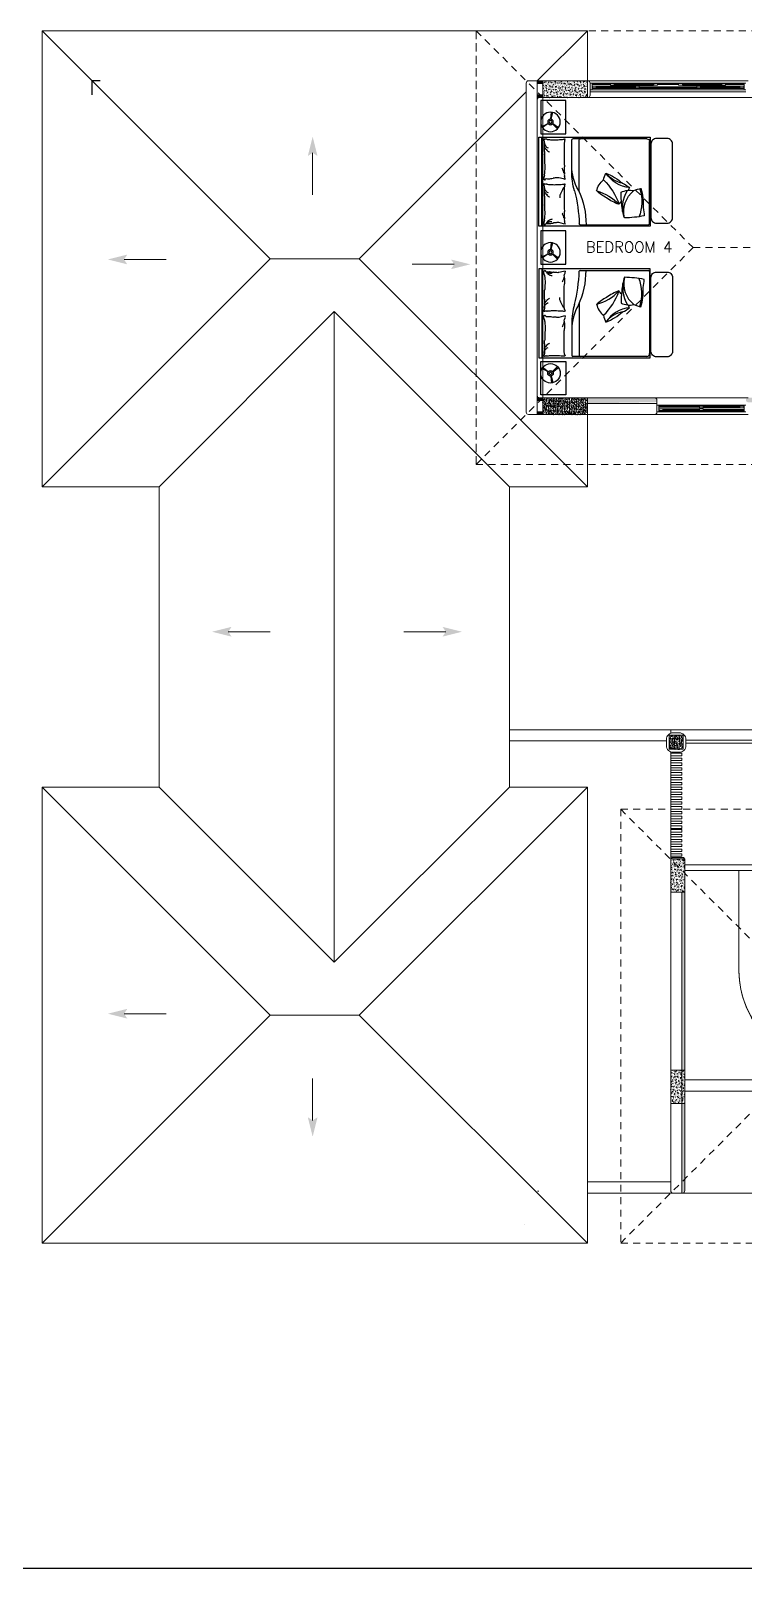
# Model space of a CAD drawing. Header units: metres. Extents: x -232 to 581, y 30 to 789.
# Drawn here: x 209.16 to 221.98, y 443.78 to 471.43 of the extents above; entities that cross this region are included whole.
import ezdxf

# ---------------------------------------------------------------- set-up
doc = ezdxf.new("R2010")
doc.units = ezdxf.units.M
doc.linetypes.add('CONTINU', pattern=[0])
doc.linetypes.add('HIDDEN2', pattern=[0.1875, 0.125, -0.0625])
for name, color, linetype in [('_electricos-Leyenda', 7, 'Continuous'), ('HATCH', 8, 'Continuous'), ('MOBILIARIOS', 252, 'Continuous')]:
    doc.layers.add(name, color=color, linetype=linetype)
for name, color, linetype, lineweight in [('A-DOOR', 35, 'Continuous', 5), ('A-WALL', 250, 'Continuous', 20), ('baños', 140, 'Continuous', 0), ('Columnas', 7, 'Continuous', 18), ('cristales', 131, 'Continuous', 0), ('muros bajitos', 252, 'Continuous', 5), ('PLF 01', 252, 'Continuous', 9), ('textos', 7, 'Continuous', 0)]:
    doc.layers.add(name, color=color, linetype=linetype, lineweight=lineweight)
doc.layers.add('PISO', color=7, linetype='Continuous', lineweight=5, true_color=0xe6e6e6)
doc.layers.add('Techos 1', color=7, linetype='HIDDEN2', lineweight=9, true_color=0x42391a)
doc.layers.add('RELLENO SECCION', color=8, linetype='Continuous', lineweight=0, transparency=0.4)
doc.styles.get("Standard").update_dxf_attribs({"font": 'arial.ttf'})
pattern_1 = [(50, (114.33107, 55.238796), (0.058299094, -0.005100507), [0.006096, -0.067056]), (355, (114.33107, 55.238796), (-0.011277895, 0.06113819), [0.0048768, -0.053644987]), (100.451445, (114.33593, 55.23837), (0.0470212, 0.05603768), [0.005180803, -0.056988878]), (46.1842, (114.33107, 55.25505), (0.086745293, -0.013453545), [0.009144, -0.100584]), (96.63556, (114.3383, 55.25393), (0.075969323, 0.07917636), [0.00777121, -0.085483395]), (351.18415, (114.33107, 55.25505), (0.07596932, 0.07917636), [0.00731519, -0.080467114]), (21, (114.3392, 55.25099), (0.048516605, -0.032724863), [0.006096, -0.067056]), (326, (114.3392, 55.25099), (0.01977665, 0.05894015), [0.0048768, -0.0536448]), (71.451445, (114.34324, 55.24826), (0.068293254, 0.026215286), [0.005180803, -0.05698878]), (37.5, (114.331071, 55.238796), (0.000988353, 0.0270576124), [0, -0.05299456, 0, -0.0544576, 0, -0.053848]), (7.5, (114.33107, 55.238796), (0.021382292, 0.032057784), [0, -0.03104896, 0, -0.05177536, 0, -0.0205232]), (327.5, (114.312946, 55.238796), (0.0433889905, -0.001833198), [0, -0.02032, 0, -0.0633984, 0, -0.0841248]), (317.5, (114.304818, 55.238796), (0.047401338, 0.008136477), [0, -0.026416, 0, -0.04210304, 0, -0.0597408])]
pattern_2 = [(45, (189.627001, -7.248908), (-0.0112253202, 0.0112253202), [])]

# ---------------------------------------------------------------- blocks, each defined once
blk = doc.blocks.new('za_arrw5')
at = {"lineweight": 13}
for points in [[(-1, 0.25), (0, 0), (-0.833, 0)], [(-1, -0.25), (0, 0), (-0.833, 0)]]:
    blk.add_solid(points, dxfattribs=at)
blk = doc.blocks.new('A$Ca0281d7f')
at = {"layer": 'MOBILIARIOS'}
for p, q in [((0.401, 1.6), (0.401, 0)), ((2.401, 1.6), (0.401, 1.6)), ((0.413, 0.046), (0.413, 1.522)), ((0.463, 1.572), (1.792, 1.572)), ((1.676, 0.611), (1.676, 1.552)), ((1.812, 0.98), (1.812, 1.552)), ((2.348, 0), (2.348, 1.6)), ((2.401, 0), (2.401, 1.6)), ((1.932, 0.843), (1.962, 0.85)), ((1.962, 0.85), (2.045, 0.871)), ((0.401, 0), (2.401, 0)), ((1.658, 0.026), (0.433, 0.026)), ((1.932, 0.037), (1.962, 0.044)), ((1.962, 0.044), (2.045, 0.065))]:
    blk.add_line(p, q, dxfattribs=at)
blk.add_lwpolyline([(0.1, 1.579), (0.288, 1.579, -0.414214), (0.388, 1.479), (0.388, 0.154, -0.414214), (0.288, 0.054), (0.1, 0.054, -0.414214), (0, 0.154), (0, 1.479, -0.414214)], format="xyb", close=True, dxfattribs=at)
for centre, radius, start, end in [((0.463, 1.522), 0.05, 90, 180), ((1.656, 1.552), 0.02, 0, 90), ((1.792, 1.552), 0.02, 0, 90), ((1.931, 1.564), 0.00132, 286.6978, 7.1204), ((1.847, 1.538), 0.0875, 7.1204, 16.2212), ((1.936, 1.583), 0.0193, 260.0016, 286.6978), ((1.866, 1.514), 0.0767, 16.2212, 27.2841), ((1.984, 1.546), 0.0453, 192.869, 207.2841), ((1.921, 1.244), 0.321, 80.0016, 86.4951), ((2.089, 1.534), 0.146, 183.574, 192.869), ((3.111, 1.507), 1.164, 180.2865, 183.574), ((7.667, 1.338), 5.719, 179.0296, 180.2865), ((1.251, -12.056), 13.636, 86.4951, 86.945), ((2.045, 0.19), 1.365, 86.945, 88.3669), ((2.158, 0.875), 0.679, 88.3669, 93.3687), ((2.299, 0.649), 0.913, 93.3687, 97.6809), ((2.297, 1.33), 0.0992, 108.4397, 126.1766), ((2.287, 1.367), 0.198, 97.6809, 102.1095), ((2.564, 1.122), 0.392, 136.1885, 141.6114), ((2.226, 1.807), 0.246, 278.1335, 282.1095), ((2.345, 1.366), 0.0992, 126.1766, 143.9136), ((2.289, 1.597), 0.0328, 248.579, 278.1335), ((2.35, 1.358), 0.0768, 141.6114, 152.7604), ((2.382, 1.419), 0.0992, 143.9136, 164.0648), ((2.508, 1.323), 0.234, 152.7604, 159.1397), ((2.3, 1.55), 0.0156, 68.579, 111.9904), ((0.807, 1.46), 1.494, 358.0921, 0.5757), ((1.43, 1.337), 0.873, 0.5757, 4.8018), ((1.483, 1.55), 0.821, 354.7408, 358.0921), ((2.401, 1.484), 0.0992, 164.0648, 184.2159), ((2.257, 1.55), 0.0539, 329.3487, 354.7408), ((2.31, 1.565), 0.00428, 111.9904, 191.8931), ((2.309, 1.571), 0.00232, 250.436, 11.8931), ((2.314, 1.573), 0.00342, 201.7883, 250.436), ((2.34, 1.548), 0.0289, 149.3487, 184.3025), ((2.338, 1.572), 0.0251, 184.3025, 201.7883), ((3.158, 1.015), 1.216, 175.3824, 177.3904), ((15.928, 0.997), 13.983, 178.7205, 179.5243), ((2.307, 1.157), 0.2, 113.0028, 118.3168), ((2.26, 1.303), 0.0493, 118.3168, 129.0349), ((2.399, 1.191), 0.225, 129.0349, 136.1885), ((-1.477, 1.251), 3.773, 356.7919, 0.0008), ((1.775, 1.345), 0.529, 349.8101, 353.9133), ((2.454, 1.282), 0.152, 169.8101, 177.4614), ((2.592, 1.333), 0.29, 177.4614, 184.8018), ((0.719, 1.259), 0.566, 275.3391, 327.6895), ((1.653, -0.116), 1.165, 113.0642, 130.3209), ((0.809, 1.252), 0.488, 280.6986, 322.6864), ((1.987, 0.051), 1.08, 133.6306, 161.4288), ((0.709, 0.707), 0.548, 13.2034, 27.0362), ((1.015, 0.557), 0.358, 12.4782, 50.4625), ((0.828, 1.119), 0.985, 331.4328, 358.1261), ((0.742, 0.967), 1.071, 342.1966, 0.7418), ((1.664, 0.888), 0.271, 350.5159, 355.9171), ((1.931, 0.843), 0.000917, 355.9171, 104.0449), ((1.715, 0.938), 0.23, 342.6136, 350.5159), ((0.54, 1.138), 1.405, 355.3824, 357.2509), ((1.714, 0.979), 0.23, 357.2509, 11.5586), ((2.06, 0.886), 0.12, 162.6136, 173.5659), ((2.089, 0.951), 0.146, 173.5659, 191.5586), ((1.25, 1.192), 0.739, 340.572, 342.8018), ((1.269, 1.246), 0.739, 338.3423, 340.572), ((1.289, 1.295), 0.739, 336.5156, 338.3423), ((1.307, 1.338), 0.739, 334.6889, 336.5156), ((2.048, 0.938), 0.0677, 267.3351, 284.0452), ((2.156, 1.525), 0.659, 261.9949, 267.3351), ((2.193, 1.177), 0.317, 257.8016, 261.9949), ((2, -0.006), 0.882, 77.8016, 80.3156), ((2.186, 0.652), 0.204, 80.3156, 90), ((2.274, 0.364), 0.492, 90, 96.2324), ((2.258, 0.825), 0.0342, 4.4002, 63.4195), ((1.613, 0.95), 0.683, 0, 7.5469), ((2.305, 0.825), 0.0131, 63.4195, 168.7276), ((2.063, 0.885), 0.242, 7.5469, 15.744), ((2.605, 0.961), 0.305, 188.4372, 195.744), ((2.472, 0.878), 0.161, 180, 188.4372), ((2.402, 0.837), 0.0904, 168.7276, 180), ((1.692, 0.373), 1.165, 164.6278, 181.8845), ((1.239, 0.439), 0.689, 160.2936, 203.6414), ((0.46, 0.144), 0.548, 64.767, 78.5998), ((0.769, 0.29), 0.358, 64.0418, 102.0262), ((0.4, 0.264), 0.477, 346.1849, 52.0017), ((1.213, 0.109), 0.734, 115.259, 126.9351), ((2.713, 1.725), 2.198, 207.9248, 209.3793), ((0.286, 0.34), 0.608, 341.81, 30.1351), ((-0.062, 0.567), 0.988, 350.0607, 2.6202), ((1.594, -0.205), 0.87, 105.336, 136.4193), ((0.715, 1.379), 0.988, 298.4971, 311.0566), ((2.945, 0.044), 1.39, 154.2427, 180.7342), ((4.77, -0.088), 3.096, 166.4201, 177.6238), ((1.931, 0.758), 0.00132, 286.6978, 7.1204), ((1.847, 0.732), 0.0875, 7.1204, 16.2212), ((1.936, 0.777), 0.0193, 260.0016, 286.6978), ((1.866, 0.708), 0.0767, 16.2212, 27.2841), ((1.984, 0.74), 0.0453, 192.869, 207.2841), ((1.921, 0.438), 0.321, 80.0016, 86.4951), ((2.089, 0.728), 0.146, 183.574, 192.869), ((2.562, 1.097), 0.729, 212.135, 215.8263), ((3.111, 0.701), 1.164, 180.2865, 183.574), ((7.667, 0.532), 5.719, 179.0296, 180.2865), ((2.251, 0.81), 0.313, 206.4985, 212.135), ((1.251, -12.862), 13.636, 86.4951, 86.945), ((3.292, 1.234), 1.432, 204.3265, 206.4985), ((2.484, 0.774), 0.507, 200.6743, 204.3265), ((2.08, 0.569), 0.058, 184.0828, 200.6743), ((2.045, -0.616), 1.365, 86.945, 88.3669), ((2.158, 0.069), 0.679, 88.3669, 93.3687), ((2.299, -0.157), 0.913, 93.3687, 97.6809), ((2.399, 0.384), 0.225, 129.0349, 136.1885), ((2.297, 0.524), 0.0992, 108.4397, 126.1766), ((2.287, 0.561), 0.198, 97.6809, 102.1095), ((2.564, 0.316), 0.392, 136.1885, 141.6114), ((2.226, 1.001), 0.246, 278.1335, 282.1095), ((2.345, 0.56), 0.0992, 126.1766, 143.9136), ((2.289, 0.791), 0.0328, 248.579, 278.1335), ((2.35, 0.552), 0.0768, 141.6114, 152.7604), ((2.382, 0.613), 0.0992, 143.9136, 164.0648), ((2.508, 0.517), 0.234, 152.7604, 159.1397), ((2.3, 0.744), 0.0156, 68.579, 111.9904), ((0.807, 0.654), 1.494, 358.0921, 0.5757), ((1.43, 0.531), 0.873, 0.5757, 4.8018), ((1.483, 0.744), 0.821, 354.7408, 358.0921), ((2.401, 0.678), 0.0992, 164.0648, 184.2159), ((2.257, 0.744), 0.0539, 329.3487, 354.7408), ((2.31, 0.759), 0.00428, 111.9904, 191.8931), ((2.309, 0.765), 0.00232, 250.436, 11.8931), ((2.314, 0.767), 0.00342, 201.7883, 250.436), ((2.34, 0.742), 0.0289, 149.3487, 184.3025), ((2.338, 0.766), 0.0251, 184.3025, 201.7883), ((1.242, 0.167), 0.734, 166.8226, 178.4988), ((0.124, 0.42), 0.787, 339.9163, 358.2487), ((2.713, 1.725), 2.198, 215.2966, 217.2418), ((0.716, 1.142), 0.787, 288.3527, 306.6851), ((3.158, 0.209), 1.216, 175.3824, 177.3904), ((15.928, 0.191), 13.983, 178.7205, 179.5243), ((2.297, 0.532), 0.272, 176.4448, 184.0828), ((2.307, 0.351), 0.2, 113.0028, 118.3168), ((2.26, 0.497), 0.0493, 118.3168, 129.0349), ((1.247, 0.345), 1.049, 353.9133, 0), ((1.775, 0.439), 0.529, 349.8101, 353.9133), ((7.623, 0.343), 5.322, 178.2786, 179.5731), ((2.592, 0.527), 0.29, 177.4614, 184.8018), ((0.433, 0.046), 0.02, 180, 270), ((0.91, 2.347), 2.198, 259.4884, 268.8054), ((1.658, 0.046), 0.02, 270, 345.3738), ((1.664, 0.082), 0.271, 350.5159, 355.9171), ((1.931, 0.037), 0.000917, 355.9171, 104.0449), ((1.715, 0.132), 0.23, 342.6136, 350.5159), ((0.54, 0.332), 1.405, 355.3824, 357.2509), ((1.714, 0.173), 0.23, 357.2509, 11.5586), ((2.06, 0.08), 0.12, 162.6136, 173.5659), ((2.089, 0.145), 0.146, 173.5659, 191.5586), ((1.25, 0.386), 0.739, 340.572, 342.8018), ((1.269, 0.44), 0.739, 338.3423, 340.572), ((1.289, 0.489), 0.739, 336.5156, 338.3423), ((1.307, 0.532), 0.739, 334.6889, 336.5156), ((2.048, 0.132), 0.0677, 267.3351, 284.0452), ((2.156, 0.719), 0.659, 261.9949, 267.3351), ((2.193, 0.371), 0.317, 257.8016, 261.9949), ((2, -0.812), 0.882, 77.8016, 80.3156), ((2.203, 0.259), 0.14, 253.485, 264.3689), ((2.172, 0.169), 0.0915, 270, 284.6851), ((2.186, -0.154), 0.204, 80.3156, 90), ((2.253, 0.244), 0.14, 242.6012, 253.485), ((2.214, 0.134), 0.0562, 251.2201, 270), ((2.313, 0.209), 0.14, 224.9024, 242.6012), ((2.29, 0.269), 0.206, 248.1851, 251.2201), ((2.274, -0.442), 0.492, 90, 96.2324), ((2.289, 0.211), 0.151, 244.6449, 248.1851), ((2.267, 0.11), 0.0526, 228.5571, 244.6449), ((2.317, 0.115), 0.0899, 216.2641, 228.5571), ((2.373, 0.148), 0.14, 207.2036, 224.9024), ((2.258, 0.019), 0.0342, 4.4002, 63.4195), ((1.613, 0.144), 0.683, 0, 7.5469), ((2.305, 0.019), 0.0131, 63.4195, 168.7276), ((2.063, 0.078), 0.242, 7.5469, 15.744), ((2.605, 0.155), 0.305, 188.4372, 195.744), ((2.472, 0.072), 0.161, 180, 188.4372), ((2.402, 0.031), 0.0904, 168.7276, 180)]:
    blk.add_arc(centre, radius, start, end, dxfattribs=at)
blk = doc.blocks.new('A$C8346a57b')
at = {"layer": 'MOBILIARIOS'}
for p, q in [((0.264, 0.26), (0.234, 0.382)), ((0.27, 0.262), (0.255, 0.386)), ((0.236, 0.183), (0.134, 0.11)), ((0.241, 0.177), (0.153, 0.088)), ((0.317, 0.183), (0.419, 0.11)), ((0.32, 0.187), (0.428, 0.125))]:
    blk.add_line(p, q, dxfattribs=at)
blk.add_lwpolyline([(0, 0.598), (0.45, 0.598), (0.45, 0), (0, 0)], close=True, dxfattribs=at)
for radius in [0.175, 0.05, 0.025]:
    blk.add_circle((0.276, 0.212), radius, dxfattribs=at)
blk = doc.blocks.new('A$C89702949')
at = {"layer": 'HATCH'}
h = blk.add_hatch(dxfattribs=at)
h.set_pattern_fill('AR-CONC', color=256, scale=0.00032)
h.set_pattern_definition(pattern_1)
h.paths.add_polyline_path([(0, 19.989), (0, 19.689), (0.8, 19.689), (0.8, 19.989)])
h = blk.add_hatch(dxfattribs=at)
h.set_pattern_fill('AR-CONC', color=256, scale=0.00032)
h.set_pattern_definition(pattern_1)
h.paths.add_polyline_path([(6.162, 19.989), (6.162, 19.689), (6.762, 19.689), (6.762, 19.989)])
h = blk.add_hatch(dxfattribs=at)
h.set_pattern_fill('AR-CONC', color=256, scale=0.00032)
h.set_pattern_definition(pattern_1)
h.paths.add_polyline_path([(15.3, 19.989), (15.3, 19.689), (16.1, 19.689), (16.1, 19.989)])
h = blk.add_hatch(dxfattribs=at)
h.set_pattern_fill('AR-CONC', color=256, scale=0.00032)
h.set_pattern_definition(pattern_1)
h.paths.add_polyline_path([(19.75, 19.989), (19.75, 19.739), (20.7, 19.739), (20.95, 19.739), (20.95, 19.989)])
h = blk.add_hatch(dxfattribs=at)
h.set_pattern_fill('AR-CONC', color=256, scale=0.00032)
h.set_pattern_definition(pattern_1)
h.paths.add_polyline_path([(25.5, 19.637), (25.85, 19.637), (25.85, 19.987), (25.5, 19.987)])
h = blk.add_hatch(dxfattribs=at)
h.set_pattern_fill('AR-CONC', color=256, scale=0.00032)
h.set_pattern_definition(pattern_1)
h.paths.add_polyline_path([(20.95, 13.59), (20.65, 13.59), (20.65, 14.594), (20.95, 14.594)])
h = blk.add_hatch(dxfattribs=at)
h.set_pattern_fill('AR-CONC', color=256, scale=0.00032)
h.set_pattern_definition(pattern_1)
h.paths.add_polyline_path([(0, 14.289), (0, 13.989), (0.8, 13.989), (0.8, 14.289)])
h = blk.add_hatch(dxfattribs=at)
h.set_pattern_fill('AR-CONC', color=256, scale=0.00032)
h.set_pattern_definition(pattern_1)
h.paths.add_polyline_path([(4.101, 14.239), (4.101, 13.989), (4.701, 13.989), (4.701, 14.239)])
h = blk.add_hatch(dxfattribs=at)
h.set_pattern_fill('AR-CONC', color=256, scale=0.00032)
h.set_pattern_definition(pattern_1)
h.paths.add_polyline_path([(7.875, 13.989), (8.125, 13.989), (8.125, 14.239), (7.875, 14.239)])
h = blk.add_hatch(dxfattribs=at)
h.set_pattern_fill('AR-CONC', color=256, scale=0.00032)
h.set_pattern_definition(pattern_1)
h.paths.add_polyline_path([(11.075, 13.989), (11.325, 13.989), (11.325, 14.239), (11.075, 14.239)])
h = blk.add_hatch(dxfattribs=at)
h.set_pattern_fill('AR-CONC', color=256, scale=0.00032)
h.set_pattern_definition(pattern_1)
h.paths.add_polyline_path([(14.65, 13.235), (14.4, 13.235), (14.4, 14.239), (15.55, 14.239), (15.55, 13.989), (14.65, 13.989)])
h = blk.add_hatch(dxfattribs=at)
h.set_pattern_fill('AR-CONC', color=256, scale=0.00032)
h.set_pattern_definition(pattern_1)
h.paths.add_polyline_path([(25.5, 13.895), (25.85, 13.895), (25.85, 14.245), (25.5, 14.245)])
h = blk.add_hatch(dxfattribs=at)
h.set_pattern_fill('AR-CONC', color=256, scale=0.00032)
h.set_pattern_definition(pattern_1)
h.paths.add_polyline_path([(11.075, 11.779), (11.325, 11.779), (11.325, 12.029), (11.075, 12.029)])
h = blk.add_hatch(dxfattribs=at)
h.set_pattern_fill('AR-CONC', color=256, scale=0.00032)
h.set_pattern_definition(pattern_1)
h.paths.add_polyline_path([(2.272, 7.97), (2.522, 7.97), (2.522, 8.22), (2.272, 8.22)])
h = blk.add_hatch(dxfattribs=at)
h.set_pattern_fill('AR-CONC', color=256, scale=0.00032)
h.set_pattern_definition(pattern_1)
h.paths.add_polyline_path([(7.875, 7.97), (8.125, 7.97), (8.125, 8.22), (7.875, 8.22)])
h = blk.add_hatch(dxfattribs=at)
h.set_pattern_fill('AR-CONC', color=256, scale=0.00032)
h.set_pattern_definition(pattern_1)
h.paths.add_polyline_path([(11.075, 7.979), (11.325, 7.979), (11.325, 8.229), (11.075, 8.229)])
h = blk.add_hatch(dxfattribs=at)
h.set_pattern_fill('AR-CONC', color=256, scale=0.00032)
h.set_pattern_definition(pattern_1)
h.paths.add_polyline_path([(14.65, 6.655), (14.4, 6.655), (14.4, 5.75), (15.55, 5.75), (15.55, 6), (14.65, 6)])
h = blk.add_hatch(dxfattribs=at)
h.set_pattern_fill('AR-CONC', color=256, scale=0.00032)
h.set_pattern_definition(pattern_1)
h.paths.add_polyline_path([(20.95, 5.425), (20.65, 5.425), (20.65, 6.625), (20.95, 6.625)])
h = blk.add_hatch(dxfattribs=at)
h.set_pattern_fill('AR-CONC', color=256, scale=0.00032)
h.set_pattern_definition(pattern_1)
h.paths.add_polyline_path([(25.5, 5.74), (25.85, 5.74), (25.85, 6.09), (25.5, 6.09)])
h = blk.add_hatch(dxfattribs=at)
h.set_pattern_fill('AR-CONC', color=256, scale=0.00032)
h.set_pattern_definition(pattern_1)
h.paths.add_polyline_path([(2.3, 5.4), (2.55, 5.4), (2.55, 6), (2.3, 6)])
h = blk.add_hatch(dxfattribs=at)
h.set_pattern_fill('AR-CONC', color=256, scale=0.00032)
h.set_pattern_definition(pattern_1)
h.paths.add_polyline_path([(7.9, 6), (7.9, 5.7), (8.7, 5.7), (8.7, 6)])
h = blk.add_hatch(dxfattribs=at)
h.set_pattern_fill('AR-CONC', color=256, scale=0.00032)
h.set_pattern_definition(pattern_1)
h.paths.add_polyline_path([(2.3, 1.6), (2.55, 1.6), (2.55, 2.2), (2.3, 2.2)])
h = blk.add_hatch(dxfattribs=at)
h.set_pattern_fill('AR-CONC', color=256, scale=0.00032)
h.set_pattern_definition(pattern_1)
h.paths.add_polyline_path([(8.397, 0.3), (8.1, 0.3), (7.9, 0.3), (7.9, 0), (8.397, 0), (8.397, 0.196), (8.397, 0.196)])
h = blk.add_hatch(dxfattribs=at)
h.set_pattern_fill('AR-CONC', color=256, scale=0.00032)
h.set_pattern_definition(pattern_1)
h.paths.add_polyline_path([(15.3, 0.3), (15.3, 0), (16.1, 0), (16.1, 0.3)])
h = blk.add_hatch(dxfattribs=at)
h.set_pattern_fill('AR-CONC', color=256, scale=0.00032)
h.set_pattern_definition(pattern_1)
h.paths.add_polyline_path([(25.5, 0.002), (25.85, 0.002), (25.85, 0.352), (25.5, 0.352)])
h = blk.add_hatch(dxfattribs=at)
h.set_pattern_fill('AR-CONC', color=256, scale=0.00032)
h.set_pattern_definition(pattern_1)
h.paths.add_polyline_path([(10.198, 0.25), (10.198, 0), (10.798, 0), (10.798, 0.25)])
h = blk.add_hatch(dxfattribs=at)
h.set_pattern_fill('AR-CONC', color=256, scale=0.00032)
h.set_pattern_definition(pattern_1)
h.paths.add_polyline_path([(19.95, 0), (19.95, 0.25), (20.7, 0.25), (20.7, 0.25), (20.95, 0.25), (20.95, 0)])
at = {"layer": 'Columnas'}
for points in [[(0, 19.989), (0, 19.689), (0.8, 19.689), (0.8, 19.989)], [(6.162, 19.989), (6.162, 19.689), (6.762, 19.689), (6.762, 19.989)], [(15.3, 19.989), (15.3, 19.689), (16.1, 19.689), (16.1, 19.989)], [(19.75, 19.989), (20.95, 19.989), (20.95, 19.739), (20.7, 19.739), (20.7, 19.739), (19.75, 19.739)], [(25.5, 19.637), (25.85, 19.637), (25.85, 19.987), (25.5, 19.987)], [(20.95, 13.59), (20.65, 13.59), (20.65, 14.594), (20.95, 14.594)], [(0, 14.289), (0, 13.989), (0.8, 13.989), (0.8, 14.289)], [(4.101, 14.239), (4.101, 13.989), (4.701, 13.989), (4.701, 14.239)], [(7.875, 13.989), (8.125, 13.989), (8.125, 14.239), (7.875, 14.239)], [(11.075, 13.989), (11.325, 13.989), (11.325, 14.239), (11.075, 14.239)], [(14.4, 14.239), (15.55, 14.239), (15.55, 13.989), (14.4, 13.989)], [(25.5, 13.895), (25.85, 13.895), (25.85, 14.245), (25.5, 14.245)], [(11.075, 11.779), (11.325, 11.779), (11.325, 12.029), (11.075, 12.029)], [(2.272, 7.97), (2.522, 7.97), (2.522, 8.22), (2.272, 8.22)], [(7.875, 7.97), (8.125, 7.97), (8.125, 8.22), (7.875, 8.22)], [(11.075, 7.979), (11.325, 7.979), (11.325, 8.229), (11.075, 8.229)], [(20.95, 5.425), (20.65, 5.425), (20.65, 6.625), (20.95, 6.625)], [(25.5, 5.74), (25.85, 5.74), (25.85, 6.09), (25.5, 6.09)], [(2.3, 5.4), (2.55, 5.4), (2.55, 6), (2.3, 6)], [(7.9, 6), (7.9, 5.7), (8.7, 5.7), (8.7, 6)], [(2.3, 1.6), (2.55, 1.6), (2.55, 2.2), (2.3, 2.2)], [(15.3, 0.3), (15.3, 0), (16.1, 0), (16.1, 0.3)], [(25.5, 0.002), (25.85, 0.002), (25.85, 0.352), (25.5, 0.352)], [(10.198, 0.25), (10.198, 0), (10.798, 0), (10.798, 0.25)]]:
    blk.add_lwpolyline(points, close=True, dxfattribs=at)
for points in [[(14.65, 13.235), (14.4, 13.235), (14.4, 14.239), (15.55, 14.239), (15.55, 13.989), (14.65, 13.989), (14.65, 13.235)], [(14.65, 6.655), (14.4, 6.655), (14.4, 5.75), (15.55, 5.75), (15.55, 6), (14.65, 6), (14.65, 6.655)], [(8.398, 0), (7.9, 0), (7.9, 0.3), (8.1, 0.3), (8.1, 0.3), (8.397, 0.3), (8.398, 0)], [(19.95, 0), (20.95, 0), (20.95, 0.25), (20.7, 0.25), (20.7, 0.25), (19.95, 0.25), (19.95, 0)]]:
    blk.add_lwpolyline(points, dxfattribs=at)
blk = doc.blocks.new('20.03.2026 LN 09 SEGUNDO NIVEL ARQ')
at = {"layer": 'PLF 01'}
h = blk.add_hatch(dxfattribs=at)
h.set_pattern_fill('LINE', color=5, scale=0.005, angle=45)
h.set_pattern_definition(pattern_2)
h.paths.add_polyline_path([(75.296, -42.499), (75.196, -42.499), (75.196, -42.549), (75.296, -42.549)])
h = blk.add_hatch(dxfattribs=at)
h.set_pattern_fill('LINE', color=5, scale=0.005, angle=45)
h.set_pattern_definition(pattern_2)
edge = h.paths.add_edge_path()
edge.add_line((75.296, -42.749), (75.196, -42.749))
edge.add_line((75.196, -42.749), (75.196, -42.739))
edge.add_line((75.196, -42.739), (75.196, -42.839))
edge.add_arc((75.236, -42.839), 0.04, 90, 180, ccw=False)
edge.add_line((75.236, -42.799), (75.296, -42.799))
edge.add_line((75.296, -42.799), (75.296, -42.749))
h = blk.add_hatch(dxfattribs=at)
h.set_pattern_fill('LINE', color=5, scale=0.005, angle=45)
h.set_pattern_definition(pattern_2)
edge = h.paths.add_edge_path()
edge.add_line((75.296, -48.249), (75.196, -48.249))
edge.add_line((75.196, -48.249), (75.196, -48.259))
edge.add_line((75.196, -48.259), (75.196, -48.159))
edge.add_arc((75.236, -48.159), 0.04, 180, 270)
edge.add_line((75.236, -48.199), (75.296, -48.199))
edge.add_line((75.296, -48.199), (75.296, -48.249))
h = blk.add_hatch(dxfattribs=at)
h.set_pattern_fill('LINE', color=5, scale=0.005, angle=45)
h.set_pattern_definition(pattern_2)
h.paths.add_polyline_path([(75.296, -48.449), (75.196, -48.449), (75.196, -48.499), (75.296, -48.499)])
at = {"layer": 'RELLENO SECCION'}
h = blk.add_hatch(color=5, dxfattribs=at)
h.dxf.hatch_style = 1
h.paths.add_polyline_path([(76.096, -48.199), (76.096, -48.299), (77.306, -48.279, 1.000007), (77.306, -48.199)])
h.paths.add_polyline_path([(78.986, -48.199, 1), (78.986, -48.279), (79.396, -48.299), (79.396, -48.158, -0.416876), (79.356, -48.199)])
h = blk.add_hatch(color=5, dxfattribs=at)
h.dxf.hatch_style = 1
h.paths.add_polyline_path([(77.846, -57.088), (77.796, -57.088), (77.796, -60.288), (77.846, -60.288)])
h.paths.add_polyline_path([(77.846, -60.888), (77.796, -60.888), (77.796, -62.299), (77.846, -62.249)])
edge = h.paths.add_edge_path()
edge.add_line((77.846, -62.249), (77.828, -62.266))
edge.add_line((77.828, -62.266), (77.796, -62.299))
edge.add_line((77.796, -62.299), (77.796, -62.499))
edge.add_line((77.796, -62.499), (77.806, -62.499))
edge.add_arc((77.806, -62.459), 0.04, 270, 360)
edge.add_line((77.846, -62.459), (77.846, -62.249))
at = {"color": 5}
blk.add_line((74.972, -63.069), (74.972, -63.069), dxfattribs=at)
at = {"layer": 'A-DOOR', "color": 5}
for p, q in [((76.106, -42.499), (78.986, -42.499)), ((76.146, -42.539), (76.18, -42.539)), ((76.146, -42.659), (76.146, -42.539)), ((76.18, -42.539), (76.18, -42.659)), ((76.18, -42.539), (78.912, -42.539)), ((76.18, -42.545), (78.912, -42.545)), ((76.512, -42.562), (76.18, -42.562)), ((76.512, -42.568), (76.18, -42.568)), ((76.512, -42.551), (76.513, -42.55)), ((76.512, -42.578), (76.512, -42.551)), ((76.513, -42.55), (76.594, -42.55)), ((76.597, -42.561), (76.58, -42.561)), ((76.58, -42.561), (76.58, -42.578)), ((76.58, -42.564), (76.585, -42.564)), ((76.58, -42.564), (76.585, -42.564)), ((76.585, -42.562), (76.591, -42.566)), ((76.585, -42.566), (76.591, -42.562)), ((76.594, -42.55), (76.596, -42.551)), ((77.274, -42.55), (76.594, -42.55)), ((76.596, -42.551), (76.598, -42.559)), ((76.598, -42.56), (76.597, -42.561)), ((76.598, -42.559), (76.598, -42.56)), ((77.272, -42.551), (77.27, -42.559)), ((77.27, -42.559), (77.27, -42.56)), ((77.27, -42.56), (77.27, -42.561)), ((77.27, -42.561), (77.288, -42.561)), ((77.274, -42.55), (77.272, -42.551)), ((77.354, -42.55), (77.274, -42.55)), ((77.283, -42.562), (77.277, -42.566)), ((77.283, -42.566), (77.277, -42.562)), ((77.288, -42.564), (77.283, -42.564)), ((77.288, -42.564), (77.283, -42.564)), ((77.288, -42.561), (77.288, -42.578)), ((77.356, -42.551), (77.354, -42.55)), ((77.356, -42.578), (77.356, -42.551)), ((77.356, -42.562), (77.736, -42.562)), ((77.356, -42.568), (77.736, -42.568)), ((77.736, -42.551), (77.737, -42.55)), ((77.736, -42.578), (77.736, -42.551)), ((77.737, -42.55), (77.818, -42.55)), ((77.821, -42.561), (77.804, -42.561)), ((77.804, -42.561), (77.804, -42.578)), ((77.804, -42.564), (77.809, -42.564)), ((77.804, -42.564), (77.809, -42.564)), ((77.809, -42.562), (77.815, -42.566)), ((77.809, -42.566), (77.815, -42.562)), ((77.818, -42.55), (77.82, -42.551)), ((77.818, -42.55), (78.498, -42.55)), ((77.82, -42.551), (77.822, -42.559)), ((77.822, -42.56), (77.821, -42.561)), ((77.822, -42.559), (77.822, -42.56)), ((78.496, -42.551), (78.494, -42.559)), ((78.494, -42.559), (78.494, -42.56)), ((78.494, -42.56), (78.494, -42.561)), ((78.494, -42.561), (78.512, -42.561)), ((78.498, -42.55), (78.496, -42.551)), ((78.578, -42.55), (78.498, -42.55)), ((78.507, -42.562), (78.501, -42.566)), ((78.507, -42.566), (78.501, -42.562)), ((78.512, -42.564), (78.507, -42.564)), ((78.512, -42.564), (78.507, -42.564)), ((78.512, -42.561), (78.512, -42.578)), ((78.58, -42.551), (78.578, -42.55)), ((78.58, -42.578), (78.58, -42.551)), ((78.58, -42.562), (78.912, -42.562)), ((78.58, -42.568), (78.912, -42.568)), ((78.912, -42.539), (78.946, -42.539)), ((78.912, -42.539), (78.912, -42.659)), ((76.146, -42.659), (76.18, -42.659)), ((76.146, -42.699), (78.946, -42.699)), ((76.18, -42.633), (78.912, -42.633)), ((76.18, -42.639), (78.912, -42.639)), ((76.18, -42.659), (78.912, -42.659)), ((76.187, -42.598), (76.186, -42.599)), ((76.186, -42.599), (76.186, -42.626)), ((76.186, -42.626), (76.187, -42.628)), ((76.252, -42.598), (76.187, -42.598)), ((76.187, -42.628), (76.268, -42.628)), ((76.254, -42.599), (76.252, -42.598)), ((76.254, -42.617), (76.254, -42.599)), ((76.254, -42.614), (76.259, -42.614)), ((76.254, -42.614), (76.259, -42.614)), ((76.271, -42.617), (76.254, -42.617)), ((76.259, -42.616), (76.265, -42.612)), ((76.259, -42.612), (76.265, -42.616)), ((76.949, -42.597), (76.267, -42.597)), ((76.268, -42.628), (76.27, -42.626)), ((76.268, -42.628), (76.948, -42.628)), ((76.27, -42.626), (76.272, -42.618)), ((76.272, -42.617), (76.271, -42.617)), ((76.272, -42.618), (76.272, -42.617)), ((76.513, -42.58), (76.512, -42.578)), ((76.578, -42.58), (76.513, -42.58)), ((76.58, -42.578), (76.578, -42.58)), ((76.593, -42.581), (77.275, -42.581)), ((76.944, -42.618), (76.944, -42.617)), ((76.944, -42.617), (76.944, -42.617)), ((76.944, -42.617), (76.962, -42.617)), ((76.946, -42.626), (76.944, -42.618)), ((76.948, -42.628), (76.946, -42.626)), ((77.028, -42.628), (76.948, -42.628)), ((76.957, -42.616), (76.951, -42.612)), ((76.957, -42.612), (76.951, -42.616)), ((76.962, -42.614), (76.957, -42.614)), ((76.962, -42.614), (76.957, -42.614)), ((76.962, -42.599), (76.963, -42.598)), ((76.962, -42.617), (76.962, -42.599)), ((76.963, -42.598), (77.028, -42.598)), ((77.03, -42.599), (77.028, -42.598)), ((77.03, -42.626), (77.028, -42.628)), ((77.03, -42.599), (77.03, -42.626)), ((78.062, -42.61), (77.03, -42.61)), ((78.062, -42.616), (77.03, -42.616)), ((77.288, -42.578), (77.289, -42.58)), ((77.289, -42.58), (77.354, -42.58)), ((77.354, -42.58), (77.356, -42.578)), ((77.737, -42.58), (77.736, -42.578)), ((77.802, -42.58), (77.737, -42.58)), ((77.804, -42.578), (77.802, -42.58)), ((78.499, -42.581), (77.817, -42.581)), ((78.062, -42.599), (78.063, -42.598)), ((78.062, -42.599), (78.062, -42.626)), ((78.062, -42.626), (78.063, -42.628)), ((78.128, -42.598), (78.063, -42.598)), ((78.063, -42.628), (78.144, -42.628)), ((78.13, -42.599), (78.128, -42.598)), ((78.13, -42.617), (78.13, -42.599)), ((78.13, -42.614), (78.135, -42.614)), ((78.13, -42.614), (78.135, -42.614)), ((78.147, -42.617), (78.13, -42.617)), ((78.135, -42.616), (78.141, -42.612)), ((78.135, -42.612), (78.141, -42.616)), ((78.143, -42.597), (78.825, -42.597)), ((78.144, -42.628), (78.146, -42.626)), ((78.824, -42.628), (78.144, -42.628)), ((78.146, -42.626), (78.148, -42.618)), ((78.148, -42.617), (78.147, -42.617)), ((78.148, -42.618), (78.148, -42.617)), ((78.512, -42.578), (78.513, -42.58)), ((78.513, -42.58), (78.578, -42.58)), ((78.578, -42.58), (78.58, -42.578)), ((78.82, -42.618), (78.82, -42.617)), ((78.82, -42.617), (78.82, -42.617)), ((78.82, -42.617), (78.838, -42.617)), ((78.822, -42.626), (78.82, -42.618)), ((78.824, -42.628), (78.822, -42.626)), ((78.904, -42.628), (78.824, -42.628)), ((78.833, -42.616), (78.827, -42.612)), ((78.833, -42.612), (78.827, -42.616)), ((78.838, -42.614), (78.833, -42.614)), ((78.838, -42.614), (78.833, -42.614)), ((78.838, -42.599), (78.839, -42.598)), ((78.838, -42.617), (78.838, -42.599)), ((78.839, -42.598), (78.904, -42.598)), ((78.904, -42.598), (78.906, -42.599)), ((78.906, -42.626), (78.904, -42.628)), ((78.906, -42.599), (78.906, -42.626)), ((78.912, -42.659), (78.946, -42.659)), ((77.346, -48.459), (77.346, -48.334)), ((77.38, -48.334), (77.346, -48.334)), ((77.38, -48.334), (77.38, -48.454)), ((77.38, -48.334), (78.912, -48.334)), ((77.38, -48.346), (78.912, -48.346)), ((78.112, -48.363), (77.38, -48.363)), ((78.112, -48.369), (77.38, -48.369)), ((78.112, -48.353), (78.113, -48.351)), ((78.112, -48.38), (78.112, -48.353)), ((78.113, -48.381), (78.112, -48.38)), ((78.113, -48.351), (78.194, -48.351)), ((78.178, -48.381), (78.113, -48.381)), ((78.18, -48.38), (78.178, -48.381)), ((78.197, -48.362), (78.18, -48.362)), ((78.18, -48.362), (78.18, -48.38)), ((78.18, -48.365), (78.185, -48.365)), ((78.18, -48.365), (78.185, -48.365)), ((78.185, -48.363), (78.191, -48.367)), ((78.185, -48.367), (78.191, -48.363)), ((78.193, -48.382), (78.825, -48.382)), ((78.194, -48.351), (78.196, -48.353)), ((78.824, -48.351), (78.194, -48.351)), ((78.196, -48.353), (78.198, -48.361)), ((78.198, -48.362), (78.197, -48.362)), ((78.198, -48.361), (78.198, -48.362)), ((78.822, -48.353), (78.82, -48.361)), ((78.82, -48.361), (78.82, -48.362)), ((78.82, -48.362), (78.82, -48.362)), ((78.82, -48.362), (78.838, -48.362)), ((78.824, -48.351), (78.822, -48.353)), ((78.904, -48.351), (78.824, -48.351)), ((78.833, -48.363), (78.827, -48.367)), ((78.833, -48.367), (78.827, -48.363)), ((78.838, -48.365), (78.833, -48.365)), ((78.838, -48.365), (78.833, -48.365)), ((78.838, -48.362), (78.838, -48.38)), ((78.838, -48.38), (78.839, -48.381)), ((78.839, -48.381), (78.904, -48.381)), ((78.906, -48.353), (78.904, -48.351)), ((78.904, -48.381), (78.906, -48.38)), ((78.906, -48.38), (78.906, -48.353)), ((78.912, -48.334), (78.912, -48.454)), ((78.912, -48.334), (78.946, -48.334)), ((77.346, -48.454), (78.946, -48.454)), ((77.38, -48.434), (78.912, -48.434)), ((77.38, -48.44), (78.912, -48.44)), ((77.387, -48.399), (77.386, -48.401)), ((77.386, -48.401), (77.386, -48.428)), ((77.386, -48.428), (77.387, -48.429)), ((77.452, -48.399), (77.387, -48.399)), ((77.387, -48.429), (77.468, -48.429)), ((77.454, -48.401), (77.452, -48.399)), ((77.454, -48.418), (77.454, -48.401)), ((77.454, -48.415), (77.459, -48.415)), ((77.454, -48.415), (77.459, -48.415)), ((77.471, -48.418), (77.454, -48.418)), ((77.459, -48.417), (77.465, -48.413)), ((77.459, -48.413), (77.465, -48.417)), ((78.099, -48.398), (77.467, -48.398)), ((77.468, -48.429), (77.47, -48.428)), ((77.468, -48.429), (78.098, -48.429)), ((77.47, -48.428), (77.472, -48.42)), ((77.472, -48.419), (77.471, -48.418)), ((77.472, -48.42), (77.472, -48.419)), ((78.094, -48.419), (78.094, -48.418)), ((78.094, -48.418), (78.112, -48.418)), ((78.094, -48.42), (78.094, -48.419)), ((78.096, -48.428), (78.094, -48.42)), ((78.098, -48.429), (78.096, -48.428)), ((78.178, -48.429), (78.098, -48.429)), ((78.107, -48.417), (78.101, -48.413)), ((78.107, -48.413), (78.101, -48.417)), ((78.112, -48.415), (78.107, -48.415)), ((78.112, -48.415), (78.107, -48.415)), ((78.112, -48.401), (78.113, -48.399)), ((78.112, -48.418), (78.112, -48.401)), ((78.113, -48.399), (78.178, -48.399)), ((78.18, -48.401), (78.178, -48.399)), ((78.18, -48.428), (78.178, -48.429)), ((78.18, -48.401), (78.18, -48.428)), ((78.912, -48.411), (78.18, -48.411)), ((78.912, -48.417), (78.18, -48.417))]:
    blk.add_line(p, q, dxfattribs=at)
for points in [[(76.58, -42.564), (76.585, -42.564), (76.585, -42.564), (76.58, -42.564)], [(76.597, -42.561), (76.585, -42.561), (76.585, -42.562), (76.597, -42.562)], [(77.283, -42.566), (76.585, -42.566), (76.585, -42.562), (77.283, -42.562)], [(77.283, -42.562), (76.585, -42.562), (76.585, -42.566), (77.283, -42.566)], [(76.585, -42.562), (76.591, -42.562), (76.591, -42.566), (76.585, -42.566)], [(76.597, -42.566), (76.585, -42.566), (76.585, -42.567), (76.597, -42.567)], [(76.591, -42.562), (76.596, -42.562), (76.596, -42.566), (76.591, -42.566)], [(77.27, -42.561), (77.282, -42.561), (77.282, -42.562), (77.27, -42.562)], [(77.27, -42.566), (77.282, -42.566), (77.282, -42.567), (77.27, -42.567)], [(77.277, -42.562), (77.272, -42.562), (77.272, -42.566), (77.277, -42.566)], [(77.283, -42.562), (77.277, -42.562), (77.277, -42.566), (77.283, -42.566)], [(77.288, -42.564), (77.283, -42.564), (77.283, -42.564), (77.288, -42.564)], [(77.804, -42.564), (77.809, -42.564), (77.809, -42.564), (77.804, -42.564)], [(77.821, -42.561), (77.809, -42.561), (77.809, -42.562), (77.821, -42.562)], [(77.809, -42.562), (77.815, -42.562), (77.815, -42.566), (77.809, -42.566)], [(77.809, -42.566), (78.507, -42.566), (78.507, -42.562), (77.809, -42.562)], [(77.809, -42.562), (78.507, -42.562), (78.507, -42.566), (77.809, -42.566)], [(77.821, -42.566), (77.809, -42.566), (77.809, -42.567), (77.821, -42.567)], [(77.815, -42.562), (77.82, -42.562), (77.82, -42.566), (77.815, -42.566)], [(78.494, -42.561), (78.506, -42.561), (78.506, -42.562), (78.494, -42.562)], [(78.494, -42.566), (78.506, -42.566), (78.506, -42.567), (78.494, -42.567)], [(78.501, -42.562), (78.496, -42.562), (78.496, -42.566), (78.501, -42.566)], [(78.507, -42.562), (78.501, -42.562), (78.501, -42.566), (78.507, -42.566)], [(78.512, -42.564), (78.507, -42.564), (78.507, -42.564), (78.512, -42.564)], [(76.254, -42.614), (76.259, -42.614), (76.259, -42.614), (76.254, -42.614)], [(76.271, -42.612), (76.259, -42.612), (76.259, -42.611), (76.271, -42.611)], [(76.259, -42.616), (76.265, -42.616), (76.265, -42.612), (76.259, -42.612)], [(76.259, -42.612), (76.957, -42.612), (76.957, -42.616), (76.259, -42.616)], [(76.259, -42.616), (76.957, -42.616), (76.957, -42.612), (76.259, -42.612)], [(76.271, -42.617), (76.259, -42.617), (76.259, -42.616), (76.271, -42.616)], [(76.265, -42.616), (76.27, -42.616), (76.27, -42.612), (76.265, -42.612)], [(76.944, -42.612), (76.956, -42.612), (76.956, -42.611), (76.944, -42.611)], [(76.944, -42.617), (76.956, -42.617), (76.956, -42.616), (76.944, -42.616)], [(76.951, -42.616), (76.946, -42.616), (76.946, -42.612), (76.951, -42.612)], [(76.957, -42.616), (76.951, -42.616), (76.951, -42.612), (76.957, -42.612)], [(76.962, -42.614), (76.957, -42.614), (76.957, -42.614), (76.962, -42.614)], [(78.13, -42.614), (78.135, -42.614), (78.135, -42.614), (78.13, -42.614)], [(78.147, -42.612), (78.135, -42.612), (78.135, -42.611), (78.147, -42.611)], [(78.833, -42.612), (78.135, -42.612), (78.135, -42.616), (78.833, -42.616)], [(78.833, -42.616), (78.135, -42.616), (78.135, -42.612), (78.833, -42.612)], [(78.135, -42.616), (78.141, -42.616), (78.141, -42.612), (78.135, -42.612)], [(78.147, -42.617), (78.135, -42.617), (78.135, -42.616), (78.147, -42.616)], [(78.141, -42.616), (78.146, -42.616), (78.146, -42.612), (78.141, -42.612)], [(78.82, -42.612), (78.832, -42.612), (78.832, -42.611), (78.82, -42.611)], [(78.82, -42.617), (78.832, -42.617), (78.832, -42.616), (78.82, -42.616)], [(78.827, -42.616), (78.822, -42.616), (78.822, -42.612), (78.827, -42.612)], [(78.833, -42.616), (78.827, -42.616), (78.827, -42.612), (78.833, -42.612)], [(78.838, -42.614), (78.833, -42.614), (78.833, -42.614), (78.838, -42.614)], [(78.18, -48.365), (78.185, -48.365), (78.185, -48.365), (78.18, -48.365)], [(78.197, -48.362), (78.185, -48.362), (78.185, -48.363), (78.197, -48.363)], [(78.833, -48.367), (78.185, -48.367), (78.185, -48.363), (78.833, -48.363)], [(78.833, -48.363), (78.185, -48.363), (78.185, -48.367), (78.833, -48.367)], [(78.185, -48.363), (78.191, -48.363), (78.191, -48.367), (78.185, -48.367)], [(78.197, -48.367), (78.185, -48.367), (78.185, -48.368), (78.197, -48.368)], [(78.191, -48.363), (78.196, -48.363), (78.196, -48.367), (78.191, -48.367)], [(78.82, -48.362), (78.832, -48.362), (78.832, -48.363), (78.82, -48.363)], [(78.82, -48.367), (78.832, -48.367), (78.832, -48.368), (78.82, -48.368)], [(78.827, -48.363), (78.822, -48.363), (78.822, -48.367), (78.827, -48.367)], [(78.833, -48.363), (78.827, -48.363), (78.827, -48.367), (78.833, -48.367)], [(78.838, -48.365), (78.833, -48.365), (78.833, -48.365), (78.838, -48.365)], [(77.454, -48.415), (77.459, -48.415), (77.459, -48.415), (77.454, -48.415)], [(77.471, -48.413), (77.459, -48.413), (77.459, -48.412), (77.471, -48.412)], [(77.459, -48.417), (77.465, -48.417), (77.465, -48.413), (77.459, -48.413)], [(77.459, -48.413), (78.107, -48.413), (78.107, -48.417), (77.459, -48.417)], [(77.459, -48.417), (78.107, -48.417), (78.107, -48.413), (77.459, -48.413)], [(77.471, -48.418), (77.459, -48.418), (77.459, -48.417), (77.471, -48.417)], [(77.465, -48.417), (77.47, -48.417), (77.47, -48.413), (77.465, -48.413)], [(78.094, -48.413), (78.106, -48.413), (78.106, -48.412), (78.094, -48.412)], [(78.094, -48.418), (78.106, -48.418), (78.106, -48.417), (78.094, -48.417)], [(78.101, -48.417), (78.096, -48.417), (78.096, -48.413), (78.101, -48.413)], [(78.107, -48.417), (78.101, -48.417), (78.101, -48.413), (78.107, -48.413)], [(78.112, -48.415), (78.107, -48.415), (78.107, -48.415), (78.112, -48.415)], [(77.796, -54.592), (77.796, -54.635), (77.596, -54.635), (77.596, -54.592)], [(77.796, -54.679), (77.796, -54.723), (77.596, -54.723), (77.596, -54.679)], [(77.796, -54.766), (77.796, -54.809), (77.596, -54.809), (77.596, -54.766)], [(77.796, -54.854), (77.796, -54.897), (77.596, -54.897), (77.596, -54.854)], [(77.796, -54.94), (77.796, -54.983), (77.596, -54.983), (77.596, -54.94)], [(77.796, -55.028), (77.796, -55.071), (77.596, -55.071), (77.596, -55.028)], [(77.796, -55.114), (77.796, -55.157), (77.596, -55.157), (77.596, -55.114)], [(77.796, -55.202), (77.796, -55.245), (77.596, -55.245), (77.596, -55.202)], [(77.796, -55.289), (77.796, -55.332), (77.596, -55.332), (77.596, -55.289)], [(77.796, -55.377), (77.796, -55.42), (77.596, -55.42), (77.596, -55.377)], [(77.796, -55.463), (77.796, -55.507), (77.596, -55.507), (77.596, -55.463)], [(77.796, -55.551), (77.796, -55.594), (77.596, -55.594), (77.596, -55.551)], [(77.796, -55.637), (77.796, -55.681), (77.596, -55.681), (77.596, -55.637)], [(77.796, -55.725), (77.796, -55.768), (77.596, -55.768), (77.596, -55.725)], [(77.796, -55.811), (77.796, -55.855), (77.596, -55.855), (77.596, -55.811)], [(77.796, -55.899), (77.796, -55.942), (77.596, -55.942), (77.596, -55.899)], [(77.796, -55.965), (77.796, -56.008), (77.596, -56.008), (77.596, -55.965)], [(77.796, -56.052), (77.796, -56.096), (77.596, -56.096), (77.596, -56.052)], [(77.796, -56.139), (77.796, -56.182), (77.596, -56.182), (77.596, -56.139)], [(77.796, -56.226), (77.796, -56.27), (77.596, -56.27), (77.596, -56.226)], [(77.796, -56.313), (77.796, -56.356), (77.596, -56.356), (77.596, -56.313)], [(77.796, -56.4), (77.796, -56.444), (77.596, -56.444), (77.596, -56.4)]]:
    blk.add_lwpolyline(points, close=True, dxfattribs=at)
for points in [[(76.582, -42.579, 0.341999), (76.58, -42.578), (76.58, -42.577), (76.58, -42.568), (76.581, -42.567), (76.598, -42.567), (76.598, -42.567), (76.595, -42.579, -0.339454), (76.593, -42.581), (76.584, -42.581, -0.341999)], [(77.286, -42.579, -0.341999), (77.288, -42.578), (77.288, -42.577), (77.288, -42.568), (77.287, -42.567), (77.27, -42.567), (77.27, -42.567), (77.273, -42.579, 0.339454), (77.275, -42.581), (77.284, -42.581, 0.341999)], [(77.806, -42.579, 0.341999), (77.804, -42.578), (77.804, -42.577), (77.804, -42.568), (77.805, -42.567), (77.822, -42.567), (77.822, -42.567), (77.819, -42.579, -0.339454), (77.817, -42.581), (77.808, -42.581, -0.341999)], [(78.51, -42.579, -0.341999), (78.512, -42.578), (78.512, -42.577), (78.512, -42.568), (78.511, -42.567), (78.494, -42.567), (78.494, -42.567), (78.497, -42.579, 0.339454), (78.499, -42.581), (78.508, -42.581, 0.341999)], [(76.256, -42.598, -0.341999), (76.254, -42.6), (76.254, -42.6), (76.254, -42.61), (76.255, -42.611), (76.272, -42.611), (76.272, -42.61), (76.269, -42.598, 0.339454), (76.267, -42.597), (76.258, -42.597, 0.341999)], [(76.96, -42.598, 0.341999), (76.962, -42.6), (76.962, -42.6), (76.962, -42.61), (76.961, -42.611), (76.944, -42.611), (76.944, -42.61), (76.947, -42.598, -0.339454), (76.949, -42.597), (76.958, -42.597, -0.341999)], [(78.132, -42.598, -0.341999), (78.13, -42.6), (78.13, -42.6), (78.13, -42.61), (78.131, -42.611), (78.148, -42.611), (78.148, -42.61), (78.145, -42.598, 0.339454), (78.143, -42.597), (78.134, -42.597, 0.341999)], [(78.836, -42.598, 0.341999), (78.838, -42.6), (78.838, -42.6), (78.838, -42.61), (78.837, -42.611), (78.82, -42.611), (78.82, -42.61), (78.823, -42.598, -0.339454), (78.825, -42.597), (78.834, -42.597, -0.341999)], [(78.182, -48.381, 0.341999), (78.18, -48.379), (78.18, -48.379), (78.18, -48.369), (78.181, -48.368), (78.198, -48.368), (78.198, -48.369), (78.195, -48.381, -0.339454), (78.193, -48.382), (78.184, -48.382, -0.341999)], [(78.836, -48.381, -0.341999), (78.838, -48.379), (78.838, -48.379), (78.838, -48.369), (78.837, -48.368), (78.82, -48.368), (78.82, -48.369), (78.823, -48.381, 0.339454), (78.825, -48.382), (78.834, -48.382, 0.341999)], [(77.456, -48.4, -0.341999), (77.454, -48.401), (77.454, -48.402), (77.454, -48.411), (77.455, -48.412), (77.472, -48.412), (77.472, -48.412), (77.469, -48.399, 0.339454), (77.467, -48.398), (77.458, -48.398, 0.341999)], [(78.11, -48.4, 0.341999), (78.112, -48.401), (78.112, -48.402), (78.112, -48.411), (78.111, -48.412), (78.094, -48.412), (78.094, -48.412), (78.097, -48.399, -0.339454), (78.099, -48.398), (78.108, -48.398, -0.341999)]]:
    blk.add_lwpolyline(points, format="xyb", close=True, dxfattribs=at)
at = {"layer": 'A-WALL', "color": 5}
for p, q in [((75.036, -42.499), (76.106, -42.499)), ((75.296, -42.549), (75.196, -42.549)), ((75.296, -42.749), (75.196, -42.749)), ((75.296, -42.799), (75.236, -42.799)), ((79.356, -42.799), (76.106, -42.799)), ((75.296, -48.249), (75.196, -48.249)), ((75.296, -48.199), (75.236, -48.199)), ((75.296, -48.199), (75.236, -48.199)), ((76.096, -48.299), (77.346, -48.299)), ((77.306, -48.199), (78.986, -48.199)), ((75.296, -48.449), (75.196, -48.449)), ((77.306, -48.499), (78.986, -48.499)), ((77.596, -62.459), (77.596, -56.505)), ((77.806, -56.465), (77.636, -56.465)), ((77.846, -62.459), (77.846, -56.505)), ((77.796, -62.499), (77.796, -57.088)), ((77.636, -62.499), (77.806, -62.499))]:
    blk.add_line(p, q, dxfattribs=at)
for points in [[(76.096, -48.199), (77.306, -48.199, -0.414214), (77.346, -48.239), (77.346, -48.459, -0.414213), (77.306, -48.499), (75.036, -48.499, -0.414214), (74.996, -48.459), (74.996, -42.539)], [(76.146, -42.539), (76.146, -42.759, -0.414214), (76.106, -42.799), (76.096, -42.799)]]:
    blk.add_lwpolyline(points, format="xyb", dxfattribs=at)
for points in [[(75.196, -42.499), (75.196, -48.499)], [(76.096, -48.199), (77.306, -48.199)]]:
    blk.add_lwpolyline(points, dxfattribs=at)
blk.add_lwpolyline([(77.638, -54.574), (77.748, -54.574, 0.414214), (77.868, -54.454), (77.868, -54.344, 0.414214), (77.748, -54.224), (77.638, -54.224, 0.414214), (77.518, -54.344), (77.518, -54.454, 0.414214)], format="xyb", close=True, dxfattribs=at)
for centre, start, end in [((75.036, -42.539), 90, 180), ((76.106, -42.539), 0, 90), ((75.236, -42.839), 90, 180), ((75.236, -48.159), 180, 270), ((77.636, -56.505), 90, 180), ((77.806, -56.505), 0, 90), ((77.636, -62.459), 180, 270), ((77.806, -62.459), 270, 0)]:
    blk.add_arc(centre, 0.04, start, end, dxfattribs=at)
at = {"layer": 'cristales', "color": 5, "const_width": 0.004}
for points in [[(77.272, -42.564), (76.596, -42.564)], [(77.82, -42.564), (78.496, -42.564)], [(76.27, -42.614), (76.946, -42.614)], [(78.822, -42.614), (78.146, -42.614)], [(78.822, -48.365), (78.196, -48.365)], [(77.47, -48.415), (78.096, -48.415)]]:
    blk.add_lwpolyline(points, dxfattribs=at)
at = {"layer": 'Defpoints', "color": 5}
for p in [(67.339, -42.499), (67.196, -42.754)]:
    blk.add_line(p, (67.196, -42.499), dxfattribs=at)
at = {"layer": 'muros bajitos', "color": 5}
for p, q in [((77.596, -54.167), (74.696, -54.167)), ((77.518, -54.367), (74.696, -54.367)), ((83.121, -54.358), (77.868, -54.358)), ((83.121, -54.358), (77.868, -54.358)), ((83.121, -54.408), (77.868, -54.408)), ((83.121, -54.408), (77.868, -54.408)), ((80.671, -56.598), (77.846, -56.598)), ((80.621, -56.698), (77.846, -56.698)), ((78.821, -56.698), (78.821, -58.498))]:
    blk.add_line(p, q, dxfattribs=at)
blk.add_arc((80.521, -58.498), 1.7, 180, 0, dxfattribs=at)
at = {"layer": 'PISO', "color": 5}
for p, q in [((75.296, -42.799), (75.296, -48.199)), ((86.257, -54.169), (77.596, -54.167)), ((77.596, -54.231), (77.596, -54.167)), ((77.596, -56.488), (77.596, -54.566)), ((78.821, -56.698), (78.821, -58.498)), ((77.846, -60.465), (83.196, -60.465)), ((77.846, -60.665), (83.196, -60.665)), ((75.197, -62.466), (75.224, -62.466)), ((76.096, -62.299), (77.596, -62.299)), ((76.096, -62.499), (77.636, -62.499)), ((77.806, -62.499), (83.266, -62.499))]:
    blk.add_line(p, q, dxfattribs=at)
blk.add_arc((80.521, -58.498), 1.7, 180, 0.001, dxfattribs=at)
at = {"layer": 'Techos 1', "color": 5, "linetype": 'ByBlock'}
for p, q in [((66.296, -49.799), (66.296, -41.599)), ((66.296, -41.599), (76.096, -41.599)), ((66.296, -41.599), (70.396, -45.699)), ((76.096, -41.599), (75.196, -42.499)), ((76.096, -41.599), (76.096, -42.499)), ((74.996, -42.699), (71.996, -45.699)), ((66.296, -49.799), (70.396, -45.699)), ((70.396, -45.699), (71.996, -45.699)), ((76.096, -49.799), (71.996, -45.699)), ((68.396, -49.799), (71.546, -46.649)), ((71.546, -58.349), (71.546, -46.649)), ((74.696, -49.799), (71.546, -46.649)), ((76.096, -48.499), (76.096, -49.799)), ((68.396, -49.799), (66.296, -49.799)), ((68.396, -49.799), (68.396, -55.199)), ((76.096, -49.799), (74.696, -49.799)), ((74.696, -49.799), (74.696, -55.199)), ((66.296, -63.399), (66.296, -55.199)), ((66.296, -55.199), (68.396, -55.199)), ((66.296, -55.199), (70.396, -59.299)), ((68.396, -55.199), (71.546, -58.349)), ((74.696, -55.199), (71.546, -58.349)), ((76.096, -55.199), (71.996, -59.299)), ((74.696, -55.199), (76.096, -55.199)), ((76.096, -55.199), (76.096, -63.399)), ((70.396, -59.299), (66.296, -63.399)), ((70.396, -59.299), (71.996, -59.299)), ((71.996, -59.299), (76.096, -63.399)), ((76.096, -63.399), (66.296, -63.399))]:
    blk.add_line(p, q, dxfattribs=at)
at = {"layer": 'Techos 1', "color": 5}
for p, q in [((74.096, -41.599), (74.096, -49.399)), ((74.096, -41.599), (102.146, -41.599)), ((74.096, -41.599), (77.996, -45.499)), ((74.096, -49.399), (74.096, -41.599)), ((74.096, -49.399), (77.996, -45.499)), ((77.996, -45.499), (92.746, -45.499)), ((88.843, -49.399), (74.096, -49.399)), ((76.696, -55.599), (76.696, -63.399)), ((76.696, -55.599), (88.843, -55.599)), ((76.696, -55.599), (80.596, -59.499)), ((76.696, -63.399), (80.596, -59.499)), ((76.696, -63.399), (102.146, -63.399))]:
    blk.add_line(p, q, dxfattribs=at)
at = {"layer": 'Techos 1', "color": 5, "linetype": 'CONTINU'}
blk.add_line((76.096, -41.599), (75.196, -42.499), dxfattribs=at)
at = {"layer": 'textos', "color": 5, "lineweight": 13}
for p, q in [((71.157, -43.792), (71.157, -44.548)), ((67.766, -45.712), (68.522, -45.712)), ((73.703, -45.799), (72.948, -45.799)), ((69.64, -52.406), (70.396, -52.406)), ((73.552, -52.406), (72.796, -52.406)), ((67.766, -59.275), (68.522, -59.275)), ((71.157, -61.194), (71.157, -60.438))]:
    blk.add_line(p, q, dxfattribs=at)
at = {"color": 5}
blk.add_blockref('A$C89702949', (75.296, -62.488), dxfattribs=at)
at = {"layer": 'MOBILIARIOS', "color": 5, "xscale": -1}
for name, p in [('A$C8346a57b', (75.709, -43.451)), ('A$Ca0281d7f', (77.627, -45.114)), ('A$C8346a57b', (75.709, -45.795))]:
    blk.add_blockref(name, p, dxfattribs=at)
at = {"layer": 'MOBILIARIOS', "color": 5, "rotation": 180}
for name, p in [('A$Ca0281d7f', (77.627, -45.883)), ('A$C8346a57b', (75.709, -47.547))]:
    blk.add_blockref(name, p, dxfattribs=at)
at = {"layer": 'textos', "color": 5, "lineweight": 13}
for p, xscale, yscale, zscale, rotation in [((71.157, -43.502), 0.3491189357928305, 0.3491189357928305, 0.3491189357928305, 90.00273872662001), ((67.475, -45.712), 0.3491189357928307, 0.3491189357928307, 0.3491189357928307, 180.00273872662), ((73.994, -45.799), 0.3491189357928305, 0.3491189357928305, 0.3491189357928305, 0.002738726620007072), ((69.349, -52.406), 0.3491189357928307, 0.3491189357928307, 0.3491189357928307, 180.00273872662), ((73.843, -52.406), -0.3491189357928307, 0.3491189357928307, 0.3491189357928305, 179.9972612733706), ((67.475, -59.275), -0.3491189357928305, 0.3491189357928305, 0.3491189357928305, 359.99726127338), ((71.157, -61.485), -0.3491189357928305, 0.3491189357928305, 0.3491189357928305, 89.99726127338003)]:
    blk.add_blockref('za_arrw5', p, dxfattribs=dict(at, xscale=xscale, yscale=yscale, zscale=zscale, rotation=rotation))
at = {"layer": 'baños', "color": 5, "linetype": 'Continuous', "flags": 8}
for tag, p in [('MATERIAL', (83.781, -42.918, 0)), ('PRODUCT', (83.781, -42.918, 0)), ('TRADENAME', (83.781, -42.918, 0)), ('MODELNUMBER', (83.781, -42.918, 0)), ('MATERIAL', (84.956, -42.918, 0)), ('PRODUCT', (84.956, -42.918, 0)), ('TRADENAME', (84.956, -42.918, 0)), ('MODELNUMBER', (84.956, -42.918, 0))]:
    blk.add_attdef(tag, p, '', height=0.0000254, rotation=180.0001, dxfattribs=at)
at = {"layer": 'baños', "color": 5, "linetype": 'Continuous'}
for tag, p, rotation in [('MATERIAL', (85.891, -56.993), 180.0001), ('PRODUCT', (85.891, -56.993), 180.0001), ('TRADENAME', (85.891, -56.993), 180.0001), ('MODELNUMBER', (85.891, -56.993), 180.0001), ('MODELNUMBER', (86.601, -56.993), 179.9999), ('MATERIAL', (86.601, -56.993), 179.9999), ('PRODUCT', (86.601, -56.993), 179.9999), ('TRADENAME', (86.601, -56.993), 179.9999)]:
    blk.add_attdef(tag, p, '', height=0.0000254, rotation=rotation, dxfattribs=at)
at = {"layer": 'textos', "color": 5, "insert": (75.935, -45.585), "char_height": 0.195, "width": 3.40488, "attachment_point": 7}
blk.add_mtext('{\\Fromans|c0; BEDROOM 4}', dxfattribs=at)

msp = doc.modelspace()

# ---------------------------------------------------------------- linework, layer by layer
at = {"layer": '_electricos-Leyenda'}
msp.add_line((23.375, 443.777), (581.349, 443.777), dxfattribs=at)

# ---------------------------------------------------------------- block references
at = {"color": 1}
msp.add_blockref('20.03.2026 LN 09 SEGUNDO NIVEL ARQ', (143.067, 513.024), dxfattribs=at)

doc.saveas('drawing.dxf')
